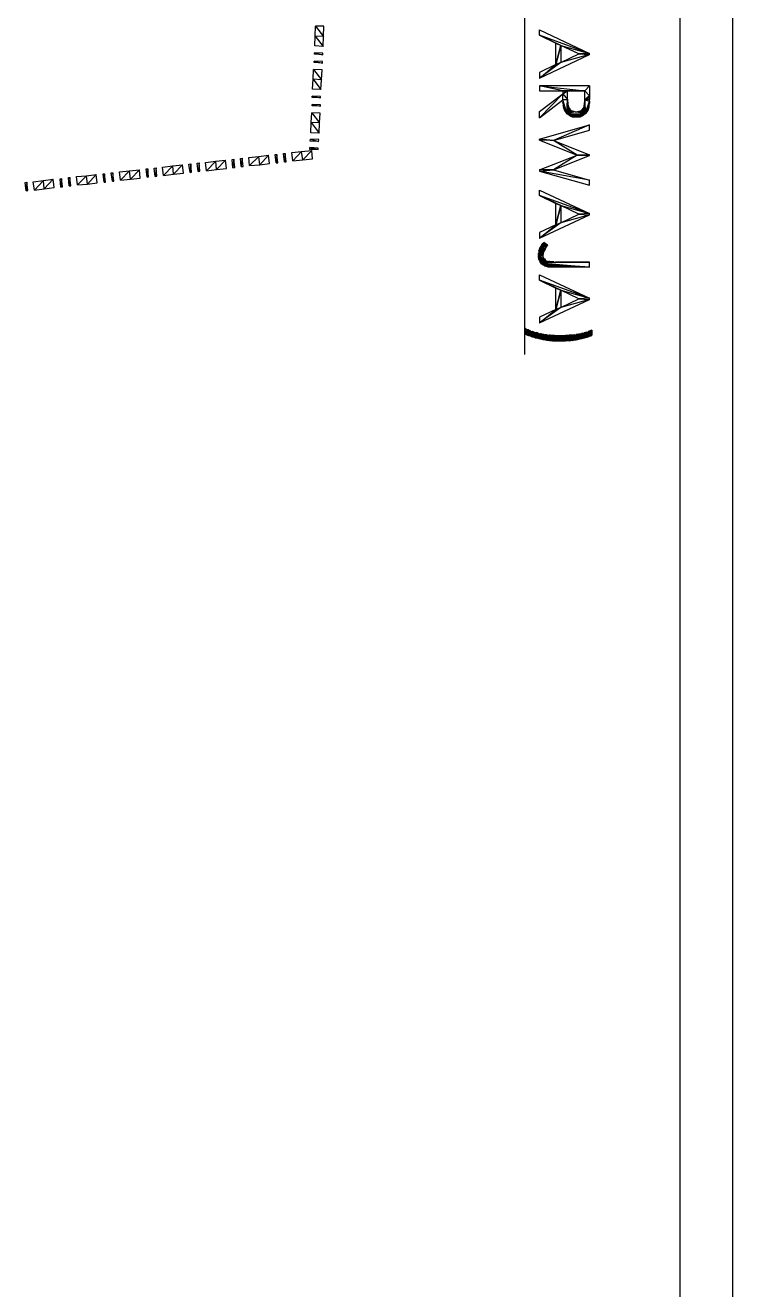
# Model space of a CAD drawing. Header units: metres. Extents: x 6 to 835, y 55 to 1134.
# Drawn here: x 683.8 to 835, y 432 to 702.2 of the extents above; entities that cross this region are included whole.
import ezdxf

# ---------------------------------------------------------------- set-up
doc = ezdxf.new("R2010")
doc.units = ezdxf.units.M

msp = doc.modelspace()

# ---------------------------------------------------------------- linework, layer by layer
at = {"color": 162}
for p, q in [((834.95, 54.85), (834.95, 1133.71)), ((823.71, 62.28), (823.71, 1113.14)), ((790.44, 1074.66), (790.44, 631.87))]:
    msp.add_line(p, q, dxfattribs=at)
at = {"color": 6, "linetype": 'Continuous', "lineweight": -2}
for points in [[(745.74, 699.88), (747.39, 697.66), (745.61, 697.79)], [(745.8, 702.04), (747.51, 699.82), (745.74, 699.88)], [(747.51, 699.82), (745.74, 699.88), (747.39, 697.66)], [(747.58, 701.98), (745.8, 702.04), (747.51, 699.82)], [(747.26, 694.49), (745.48, 694.55), (747.26, 694.1)], [(745.48, 694.55), (747.26, 694.1), (745.48, 694.23)], [(747.32, 696.26), (745.55, 696.33), (747.32, 695.88)], [(745.55, 696.33), (747.32, 695.88), (745.55, 696.01)], [(745.36, 692.77), (747.07, 690.55), (745.29, 690.68)], [(747.2, 692.71), (745.36, 692.77), (747.07, 690.55)], [(745.29, 690.68), (746.94, 688.45), (745.17, 688.52)], [(747.07, 690.55), (745.29, 690.68), (746.94, 688.45)], [(746.88, 686.99), (745.1, 687.06), (746.88, 686.67)], [(745.1, 687.06), (746.88, 686.67), (745.1, 686.74)], [(746.82, 685.21), (745.04, 685.28), (746.82, 684.9)], [(745.04, 685.28), (746.82, 684.9), (745.04, 684.96)], [(744.85, 681.4), (746.56, 679.18), (744.78, 679.25)], [(744.97, 683.5), (746.63, 681.34), (744.85, 681.4)], [(746.63, 681.34), (744.85, 681.4), (746.56, 679.18)], [(746.75, 683.44), (744.97, 683.5), (746.63, 681.34)], [(746.37, 675.94), (744.59, 676.07), (746.37, 675.63)], [(744.59, 676.07), (746.37, 675.63), (744.59, 675.69)], [(744.72, 677.85), (746.44, 677.4), (744.66, 677.47)], [(746.5, 677.78), (744.72, 677.85), (746.44, 677.4)], [(724.46, 673.15), (722.5, 671.12), (722.31, 672.9)], [(724.65, 671.37), (724.46, 673.15), (722.5, 671.12)], [(726.56, 673.4), (724.65, 671.37), (724.46, 673.15)], [(726.75, 671.63), (726.56, 673.4), (724.65, 671.37)], [(728.34, 673.59), (728.15, 671.75), (727.96, 673.53)], [(728.53, 671.82), (728.34, 673.59), (728.15, 671.75)], [(730.12, 673.78), (729.93, 672.01), (729.73, 673.72)], [(730.31, 672.01), (730.12, 673.78), (729.93, 672.01)], [(733.67, 674.17), (731.7, 672.2), (731.51, 673.97)], [(733.86, 672.39), (733.67, 674.17), (731.7, 672.2)], [(735.77, 674.42), (733.86, 672.39), (733.67, 674.17)], [(735.96, 672.64), (735.77, 674.42), (733.86, 672.39)], [(737.55, 674.61), (737.35, 672.83), (737.16, 674.61)], [(737.74, 672.83), (737.55, 674.61), (737.35, 672.83)], [(739.32, 674.8), (739.13, 673.02), (738.94, 674.8)], [(739.51, 673.02), (739.32, 674.8), (739.13, 673.02)], [(742.82, 675.24), (740.91, 673.21), (740.72, 674.99)], [(743.07, 673.47), (742.82, 675.24), (740.91, 673.21)], [(744.97, 675.44), (743.07, 673.47), (742.82, 675.24)], [(745.17, 673.66), (744.97, 675.44), (743.07, 673.47)], [(698.94, 670.29), (697.03, 668.26), (696.84, 670.04)], [(699.13, 668.51), (698.94, 670.29), (697.03, 668.26)], [(700.72, 670.48), (700.59, 668.7), (700.4, 670.48)], [(700.91, 668.7), (700.72, 670.48), (700.59, 668.7)], [(702.49, 670.67), (702.37, 668.89), (702.11, 670.67)], [(702.68, 668.89), (702.49, 670.67), (702.37, 668.89)], [(706.05, 671.12), (704.08, 669.09), (703.89, 670.86)], [(706.24, 669.34), (706.05, 671.12), (704.08, 669.09)], [(708.14, 671.31), (706.24, 669.34), (706.05, 671.12)], [(708.34, 669.53), (708.14, 671.31), (706.24, 669.34)], [(709.92, 671.5), (709.8, 669.72), (709.61, 671.5)], [(710.11, 669.78), (709.92, 671.5), (709.8, 669.72)], [(711.7, 671.75), (711.51, 669.91), (711.32, 671.69)], [(711.89, 669.97), (711.7, 671.75), (711.51, 669.91)], [(715.26, 672.13), (713.29, 670.1), (713.1, 671.88)], [(715.45, 670.36), (715.26, 672.13), (713.29, 670.1)], [(717.35, 672.39), (715.45, 670.36), (715.26, 672.13)], [(717.54, 670.61), (717.35, 672.39), (715.45, 670.36)], [(719.13, 672.58), (719, 670.74), (718.75, 672.51)], [(719.32, 670.8), (719.13, 672.58), (719, 670.74)], [(720.91, 672.77), (720.72, 670.93), (720.53, 672.7)], [(721.1, 670.99), (720.91, 672.77), (720.72, 670.93)], [(684.08, 668.64), (683.95, 666.8), (683.76, 668.58)], [(684.27, 666.86), (684.08, 668.64), (683.95, 666.8)], [(687.63, 669.02), (685.73, 666.99), (685.48, 668.77)], [(687.82, 667.24), (687.63, 669.02), (685.73, 666.99)], [(689.73, 669.28), (687.82, 667.24), (687.63, 669.02)], [(689.92, 667.5), (689.73, 669.28), (687.82, 667.24)], [(691.51, 669.47), (691.38, 667.62), (691.19, 669.4)], [(691.7, 667.69), (691.51, 669.47), (691.38, 667.62)], [(693.29, 669.66), (693.16, 667.88), (692.97, 669.66)], [(693.48, 667.88), (693.29, 669.66), (693.16, 667.88)], [(696.84, 670.04), (694.94, 668.07), (694.68, 669.85)], [(697.03, 668.26), (696.84, 670.04), (694.94, 668.07)]]:
    msp.add_lwpolyline(points, close=True, dxfattribs=at)
at = {"color": 162, "linetype": 'Continuous', "lineweight": 25}
for points in [[(804.35, 696.2), (793.68, 700.07), (793.68, 701.22)], [(793.68, 700.07), (797.17, 698.36), (798.25, 697.91)], [(798.25, 697.91), (804.35, 696.2), (793.68, 700.07)], [(797.17, 698.36), (798.25, 697.91), (797.17, 693.79)], [(798.25, 697.91), (798.25, 694.23), (797.17, 693.79)], [(798.25, 697.91), (804.35, 696.2), (802.06, 696.07)], [(804.35, 695.95), (798.25, 694.23), (793.68, 690.93)], [(802.06, 696.07), (804.35, 695.95), (798.25, 694.23)], [(804.35, 696.2), (802.06, 696.07), (804.35, 695.95)], [(793.68, 690.93), (797.17, 693.79), (798.25, 694.23)], [(793.68, 692.14), (793.68, 690.93), (797.17, 693.79)], [(793.68, 688.2), (798.63, 688.2), (793.68, 689.28)], [(798.63, 688.2), (793.68, 689.28), (803.33, 688.2)], [(793.68, 689.28), (803.33, 688.2), (804.35, 689.28)], [(803.33, 688.2), (804.35, 689.28), (804.35, 687.12)], [(798.63, 686.29), (798.63, 687.56), (793.68, 682.42)], [(798.63, 687.56), (793.68, 682.42), (793.68, 683.75)], [(799.65, 688.2), (798.63, 687.56), (799.65, 686.36)], [(803.33, 688.2), (799.65, 688.2), (798.63, 688.2)], [(799.65, 688.2), (798.63, 688.2), (798.63, 687.56)], [(798.63, 687.56), (799.65, 686.36), (798.63, 686.29)], [(803.33, 688.2), (804.35, 687.12), (803.33, 686.29)], [(804.35, 687.12), (804.35, 686.74), (803.33, 686.29)], [(804.35, 686.74), (804.35, 686.36), (803.33, 686.29)], [(799.52, 683.31), (798.63, 686.29), (799.65, 686.36)], [(798.63, 686.1), (799.52, 683.31), (798.63, 686.29)], [(798.63, 686.1), (798.63, 685.79), (799.52, 683.31)], [(798.63, 685.79), (798.7, 685.47), (799.52, 683.31)], [(798.7, 685.47), (798.7, 685.15), (799.52, 683.31)], [(798.7, 685.15), (798.76, 684.9), (799.52, 683.31)], [(798.76, 684.9), (798.82, 684.64), (799.52, 683.31)], [(798.82, 684.64), (798.89, 684.39), (799.52, 683.31)], [(799.01, 684.13), (799.52, 683.31), (798.89, 684.39)], [(799.01, 684.01), (799.2, 683.75), (799.01, 684.13)], [(799.2, 683.75), (799.01, 684.13), (799.52, 683.31)], [(799.2, 683.75), (799.33, 683.56), (799.52, 683.31)], [(799.65, 686.36), (799.65, 685.98), (799.52, 683.31)], [(799.65, 685.98), (799.71, 685.66), (799.52, 683.31)], [(799.71, 685.66), (799.71, 685.34), (799.52, 683.31)], [(799.71, 685.34), (799.78, 685.09), (799.52, 683.31)], [(799.52, 683.31), (799.84, 684.9), (799.78, 685.09)], [(799.84, 684.77), (799.52, 683.31), (799.84, 684.9)], [(799.84, 684.77), (799.97, 684.52), (799.52, 683.31)], [(799.97, 684.52), (800.16, 684.26), (799.52, 683.31)], [(800.16, 684.26), (800.35, 684.07), (799.52, 683.31)], [(800.35, 684.07), (800.54, 683.94), (799.52, 683.31)], [(800.54, 683.94), (800.79, 683.82), (799.52, 683.31)], [(799.52, 683.31), (801.05, 683.75), (800.79, 683.82)], [(801.3, 683.69), (799.52, 683.31), (801.05, 683.75)], [(801.3, 683.69), (799.52, 683.31), (803.39, 683.25)], [(801.3, 683.69), (801.81, 683.69), (803.39, 683.25)], [(801.81, 683.69), (803.39, 683.25), (802.06, 683.75)], [(802.32, 683.88), (802.06, 683.75), (803.39, 683.25)], [(802.51, 683.94), (802.32, 683.88), (803.39, 683.25)], [(802.7, 684.13), (802.51, 683.94), (803.39, 683.25)], [(802.89, 684.39), (802.7, 684.13), (803.39, 683.25)], [(802.89, 684.39), (803.39, 683.25), (803.08, 684.58)], [(803.39, 683.25), (803.08, 684.58), (803.14, 684.71)], [(803.2, 684.9), (803.14, 684.71), (803.39, 683.25)], [(803.27, 685.4), (803.2, 685.15), (803.39, 683.25)], [(803.2, 685.15), (803.2, 684.9), (803.39, 683.25)], [(803.27, 685.72), (803.39, 683.25), (803.33, 686.1)], [(803.27, 685.72), (803.27, 685.4), (803.39, 683.25)], [(804.35, 686.36), (803.33, 686.29), (804.35, 685.98)], [(803.39, 683.25), (803.33, 686.1), (803.33, 686.29)], [(803.33, 686.29), (804.35, 685.98), (803.39, 683.25)], [(804.35, 685.98), (804.35, 685.66), (803.39, 683.25)], [(804.35, 685.66), (804.28, 685.4), (803.39, 683.25)], [(803.39, 683.25), (804.28, 685.15), (804.28, 685.4)], [(804.22, 684.96), (803.39, 683.25), (804.28, 685.15)], [(804.22, 684.96), (804.22, 684.77), (803.39, 683.25)], [(803.39, 683.25), (804.22, 684.71), (804.22, 684.77)], [(804.16, 684.45), (803.39, 683.25), (804.22, 684.71)], [(804.16, 684.45), (804.03, 684.13), (803.39, 683.25)], [(803.39, 683.25), (803.9, 683.94), (804.03, 684.13)], [(803.78, 683.69), (803.39, 683.25), (803.9, 683.94)], [(803.78, 683.69), (803.59, 683.44), (803.39, 683.25)], [(799.52, 683.31), (803.39, 683.25), (799.78, 683.12)], [(803.39, 683.25), (803.27, 683.18), (799.78, 683.12)], [(803.27, 683.18), (799.78, 683.12), (803.08, 682.99)], [(803.08, 682.99), (799.97, 682.99), (799.78, 683.12)], [(800.16, 682.93), (803.08, 682.99), (799.97, 682.99)], [(802.82, 682.86), (800.16, 682.93), (803.08, 682.99)], [(800.35, 682.8), (802.82, 682.86), (800.16, 682.93)], [(802.57, 682.74), (800.35, 682.8), (802.82, 682.86)], [(800.66, 682.67), (802.57, 682.74), (800.35, 682.8)], [(802.32, 682.67), (800.66, 682.67), (802.57, 682.74)], [(800.92, 682.61), (802.32, 682.67), (800.66, 682.67)], [(802, 682.61), (800.92, 682.61), (802.32, 682.67)], [(804.35, 680.9), (796.66, 677.59), (793.68, 677.85)], [(804.35, 679.82), (804.35, 680.9), (796.66, 677.59)], [(796.66, 677.59), (793.68, 677.66), (793.68, 677.85)], [(801.74, 674.42), (796.66, 677.59), (793.68, 677.66)], [(804.35, 674.55), (801.74, 674.42), (796.66, 677.59)], [(801.74, 674.42), (796.66, 671.31), (793.68, 671.31)], [(804.35, 674.36), (801.74, 674.42), (796.66, 671.31)], [(804.35, 674.36), (804.35, 674.55), (801.74, 674.42)], [(804.35, 669.09), (793.68, 671.05), (796.66, 671.31)], [(793.68, 671.05), (796.66, 671.31), (793.68, 671.31)], [(804.35, 668.01), (804.35, 669.09), (793.68, 671.05)], [(804.35, 661.97), (793.68, 665.85), (793.68, 666.99)], [(793.68, 665.85), (797.17, 664.13), (798.25, 663.69)], [(798.25, 663.69), (804.35, 661.97), (793.68, 665.85)], [(797.17, 664.13), (798.25, 663.69), (797.17, 659.56)], [(798.25, 663.69), (798.25, 660), (797.17, 659.56)], [(798.25, 663.69), (804.35, 661.97), (802.06, 661.85)], [(804.35, 661.72), (798.25, 660), (793.68, 656.7)], [(793.68, 656.7), (797.17, 659.56), (798.25, 660)], [(793.68, 657.91), (793.68, 656.7), (797.17, 659.56)], [(802.06, 661.85), (804.35, 661.72), (798.25, 660)], [(804.35, 661.97), (802.06, 661.85), (804.35, 661.72)], [(793.49, 653.65), (794.38, 653.08), (793.55, 653.97)], [(794.38, 653.08), (793.55, 653.97), (793.62, 654.23)], [(793.62, 654.23), (794.38, 653.08), (793.68, 654.35)], [(794.38, 653.08), (793.68, 654.35), (793.74, 654.61)], [(793.74, 654.61), (794.38, 653.08), (793.87, 654.8)], [(794.38, 653.08), (793.87, 654.8), (794.06, 655.05)], [(794.06, 655.05), (794.38, 653.08), (794.19, 655.31)], [(794.38, 653.08), (794.19, 655.31), (794.38, 655.56)], [(794.57, 655.75), (794.38, 655.56), (795.39, 655.18)], [(795.39, 655.18), (795.2, 654.92), (794.38, 655.56)], [(795.2, 654.92), (794.38, 655.56), (795.01, 654.61)], [(794.38, 655.56), (795.01, 654.61), (794.76, 654.16)], [(794.76, 654.16), (794.44, 653.53), (794.38, 655.56)], [(794.44, 653.53), (794.38, 655.56), (794.38, 653.08)], [(794.44, 653.53), (794.63, 653.91), (794.76, 654.16)], [(795.01, 654.61), (794.89, 654.35), (794.76, 654.16)], [(793.49, 653.65), (793.43, 653.4), (794.38, 653.08)], [(793.43, 653.4), (794.38, 653.08), (793.43, 653.08)], [(793.43, 653.08), (793.43, 652.96), (794.44, 652.83)], [(794.38, 653.08), (793.43, 653.08), (794.44, 652.83)], [(793.43, 652.96), (794.44, 652.83), (793.43, 652.7)], [(794.44, 652.83), (793.43, 652.7), (794.5, 652.51)], [(793.43, 652.7), (794.5, 652.51), (793.49, 652.38)], [(794.5, 652.51), (793.49, 652.38), (794.63, 652.32)], [(793.49, 652.38), (794.63, 652.32), (793.55, 652.13)], [(793.55, 652.13), (794.7, 652.26), (794.63, 652.32)], [(794.89, 652.07), (793.55, 652.13), (794.7, 652.26)], [(793.68, 651.88), (794.89, 652.07), (793.55, 652.13)], [(795.08, 651.88), (793.68, 651.88), (794.89, 652.07)], [(793.81, 651.62), (795.08, 651.88), (793.68, 651.88)], [(795.33, 651.75), (793.81, 651.62), (795.08, 651.88)], [(795.39, 651.75), (795.58, 651.69), (793.81, 651.62)], [(795.33, 651.75), (795.39, 651.75), (793.81, 651.62)], [(795.77, 651.69), (793.81, 651.62), (796.09, 651.62)], [(795.58, 651.69), (795.77, 651.69), (793.81, 651.62)], [(793.81, 651.62), (796.09, 651.62), (793.93, 651.43)], [(796.73, 651.62), (797.11, 651.56), (793.93, 651.43)], [(796.09, 651.62), (796.73, 651.62), (793.93, 651.43)], [(804.35, 651.56), (793.93, 651.43), (804.35, 650.54)], [(797.11, 651.56), (804.35, 651.56), (793.93, 651.43)], [(804.35, 650.54), (794.12, 651.24), (793.93, 651.43)], [(794.31, 651.05), (804.35, 650.54), (794.12, 651.24)], [(794.44, 653.53), (794.44, 653.27), (794.38, 653.08)], [(794.57, 653.78), (794.44, 653.53), (794.63, 653.91)], [(795.39, 651.75), (795.33, 651.75)], [(795.77, 651.69), (795.58, 651.69)], [(796.73, 651.62), (796.09, 651.62)], [(804.35, 651.56), (797.11, 651.56)], [(804.35, 643.88), (793.68, 647.75), (793.68, 648.89)], [(804.35, 650.54), (794.57, 650.92), (794.31, 651.05)], [(794.82, 650.8), (804.35, 650.54), (794.57, 650.92)], [(804.35, 650.54), (795.01, 650.73), (794.82, 650.8)], [(795.27, 650.67), (804.35, 650.54), (795.01, 650.73)], [(795.46, 650.61), (795.77, 650.61), (795.27, 650.67)], [(795.77, 650.61), (795.27, 650.67), (804.35, 650.54)], [(795.77, 650.61), (804.35, 650.54), (796.03, 650.54)], [(793.68, 647.75), (797.17, 646.03), (798.25, 645.59)], [(798.25, 645.59), (804.35, 643.88), (793.68, 647.75)], [(797.17, 646.03), (798.25, 645.59), (797.17, 641.46)], [(804.35, 643.62), (798.25, 641.91), (793.68, 638.61)], [(798.25, 645.59), (798.25, 641.91), (797.17, 641.46)], [(798.25, 645.59), (804.35, 643.88), (802.06, 643.75)], [(802.06, 643.75), (804.35, 643.62), (798.25, 641.91)], [(804.35, 643.88), (802.06, 643.75), (804.35, 643.62)], [(793.68, 638.61), (797.17, 641.46), (798.25, 641.91)], [(793.68, 639.81), (793.68, 638.61), (797.17, 641.46)], [(790.57, 636.19), (790.82, 637.27), (790.57, 637.4)], [(791.08, 637.14), (790.57, 636.19), (790.82, 637.27)], [(790.57, 636.19), (791.33, 637.08), (791.08, 637.14)], [(791.58, 636.95), (790.57, 636.19), (791.33, 637.08)], [(791.58, 636.95), (791.84, 636.83), (790.57, 636.19)], [(791.84, 636.83), (792.09, 636.76), (790.57, 636.19)], [(790.57, 636.19), (792.41, 636.7), (792.09, 636.76)], [(792.66, 636.57), (790.57, 636.19), (792.41, 636.7)], [(792.66, 636.57), (792.98, 636.51), (790.57, 636.19)], [(790.57, 636.19), (793.23, 636.45), (792.98, 636.51)], [(793.55, 636.32), (790.57, 636.19), (793.23, 636.45)], [(793.55, 636.32), (793.87, 636.26), (790.57, 636.19)], [(794, 636.26), (790.57, 636.19), (794.25, 636.19)], [(793.87, 636.26), (794, 636.26), (790.57, 636.19)], [(790.57, 636.19), (794.25, 636.19), (790.82, 636.13)], [(794.57, 636.13), (790.82, 636.13), (794.25, 636.19)], [(791.08, 636), (794.57, 636.13), (790.82, 636.13)], [(794.82, 636.07), (791.08, 636), (794.57, 636.13)], [(795.39, 636), (791.08, 636), (795.14, 636.07)], [(794.82, 636.07), (795.14, 636.07), (791.08, 636)], [(791.33, 635.87), (795.39, 636), (791.08, 636)], [(795.71, 635.94), (791.33, 635.87), (795.39, 636)], [(795.97, 635.94), (791.33, 635.87), (796.28, 635.87)], [(795.71, 635.94), (795.97, 635.94), (791.33, 635.87)], [(791.33, 635.87), (796.28, 635.87), (791.65, 635.81)], [(796.85, 635.87), (791.65, 635.81), (797.11, 635.81)], [(796.28, 635.87), (796.85, 635.87), (791.65, 635.81)], [(791.65, 635.81), (797.11, 635.81), (791.9, 635.68)], [(797.11, 635.81), (804.35, 635.75), (791.9, 635.68)], [(804.35, 635.75), (791.9, 635.68), (804.09, 635.62)], [(791.9, 635.68), (804.09, 635.62), (792.16, 635.62)], [(792.16, 635.62), (792.47, 635.56), (803.84, 635.56)], [(804.09, 635.62), (792.16, 635.62), (803.84, 635.56)], [(792.47, 635.56), (803.84, 635.56), (792.73, 635.43)], [(803.84, 635.56), (803.52, 635.49), (792.73, 635.43)], [(803.52, 635.49), (792.73, 635.43), (803.27, 635.37)], [(792.73, 635.43), (803.27, 635.37), (792.98, 635.37)], [(803.27, 635.37), (792.98, 635.37), (803.01, 635.3)], [(792.98, 635.37), (803.01, 635.3), (793.3, 635.3)], [(793.3, 635.3), (793.55, 635.24), (802.7, 635.24)], [(803.01, 635.3), (793.3, 635.3), (802.7, 635.24)], [(793.55, 635.24), (802.7, 635.24), (793.87, 635.18)], [(794, 636.26), (793.87, 636.26)], [(802.7, 635.24), (802.38, 635.18), (793.87, 635.18)], [(802.38, 635.18), (793.87, 635.18), (802.06, 635.11)], [(793.87, 635.18), (802.06, 635.11), (794.19, 635.11)], [(802.06, 635.11), (794.19, 635.11), (801.81, 635.05)], [(794.19, 635.11), (801.81, 635.05), (794.38, 635.05)], [(794.38, 635.05), (794.7, 635.05), (801.81, 635.05)], [(794.7, 635.05), (794.95, 634.99), (801.49, 634.99)], [(794.7, 635.05), (801.81, 635.05), (801.49, 634.99)], [(795.14, 636.07), (794.82, 636.07)], [(795.97, 635.94), (795.71, 635.94)], [(796.85, 635.87), (796.28, 635.87)], [(798.89, 635.81), (797.11, 635.81), (804.35, 635.75)], [(799.2, 635.87), (804.6, 635.81), (798.89, 635.81)], [(804.6, 635.81), (798.89, 635.81), (804.35, 635.75)], [(799.2, 635.87), (799.78, 635.87)], [(799.78, 635.87), (799.2, 635.87), (804.6, 635.81)], [(800.03, 635.94), (799.78, 635.87), (804.6, 635.81)], [(800.03, 635.94), (800.35, 635.94)], [(800.35, 635.94), (800.03, 635.94), (804.6, 635.81)], [(800.6, 636), (804.86, 635.94), (800.35, 635.94)], [(804.86, 635.94), (800.35, 635.94), (804.6, 635.81)], [(800.6, 636), (800.92, 636)], [(800.92, 636), (800.6, 636), (804.86, 635.94)], [(800.92, 636), (804.86, 635.94), (801.17, 636.07)], [(804.86, 635.94), (801.17, 636.07), (801.49, 636.13)], [(801.49, 636.13), (801.68, 636.13)], [(801.68, 636.13), (801.49, 636.13), (804.86, 635.94)], [(802, 636.19), (801.68, 636.13), (804.86, 635.94)], [(802, 636.19), (804.86, 635.94), (802.32, 636.26)], [(804.86, 635.94), (802.32, 636.26), (802.63, 636.32)], [(802.63, 636.32), (804.86, 635.94), (802.89, 636.38)], [(804.86, 635.94), (802.89, 636.38), (803.2, 636.45)], [(803.46, 636.57), (803.2, 636.45), (804.86, 635.94)], [(803.46, 636.57), (804.86, 635.94), (803.71, 636.64)], [(804.86, 635.94), (803.71, 636.64), (804.03, 636.7)], [(804.28, 636.83), (804.03, 636.7), (804.86, 635.94)], [(804.54, 636.89), (804.28, 636.83), (804.86, 635.94)], [(804.54, 636.89), (804.86, 635.94), (804.79, 637.02)], [(804.86, 635.94), (804.79, 637.02), (804.86, 637.02)], [(801.49, 634.99), (801.24, 634.99), (794.95, 634.99)], [(801.24, 634.99), (794.95, 634.99), (795.2, 634.92)], [(801.24, 634.99), (800.92, 634.92), (795.2, 634.92)], [(795.2, 634.92), (795.52, 634.92), (800.92, 634.92)], [(800.66, 634.86), (800.35, 634.86), (795.52, 634.92)], [(800.35, 634.86), (795.52, 634.92), (795.77, 634.86)], [(795.52, 634.92), (800.92, 634.92), (800.66, 634.86)], [(795.77, 634.86), (796.09, 634.86), (800.35, 634.86)], [(800.09, 634.8), (799.2, 634.8), (796.09, 634.86)], [(799.2, 634.8), (796.09, 634.86), (796.41, 634.8)], [(796.09, 634.86), (800.35, 634.86), (800.09, 634.8)], [(796.41, 634.8), (796.98, 634.8), (799.2, 634.8)], [(796.98, 634.8), (798.95, 634.73), (797.24, 634.73)], [(796.98, 634.8), (799.2, 634.8), (798.95, 634.73)]]:
    msp.add_lwpolyline(points, close=True, dxfattribs=at)

doc.saveas('drawing.dxf')
